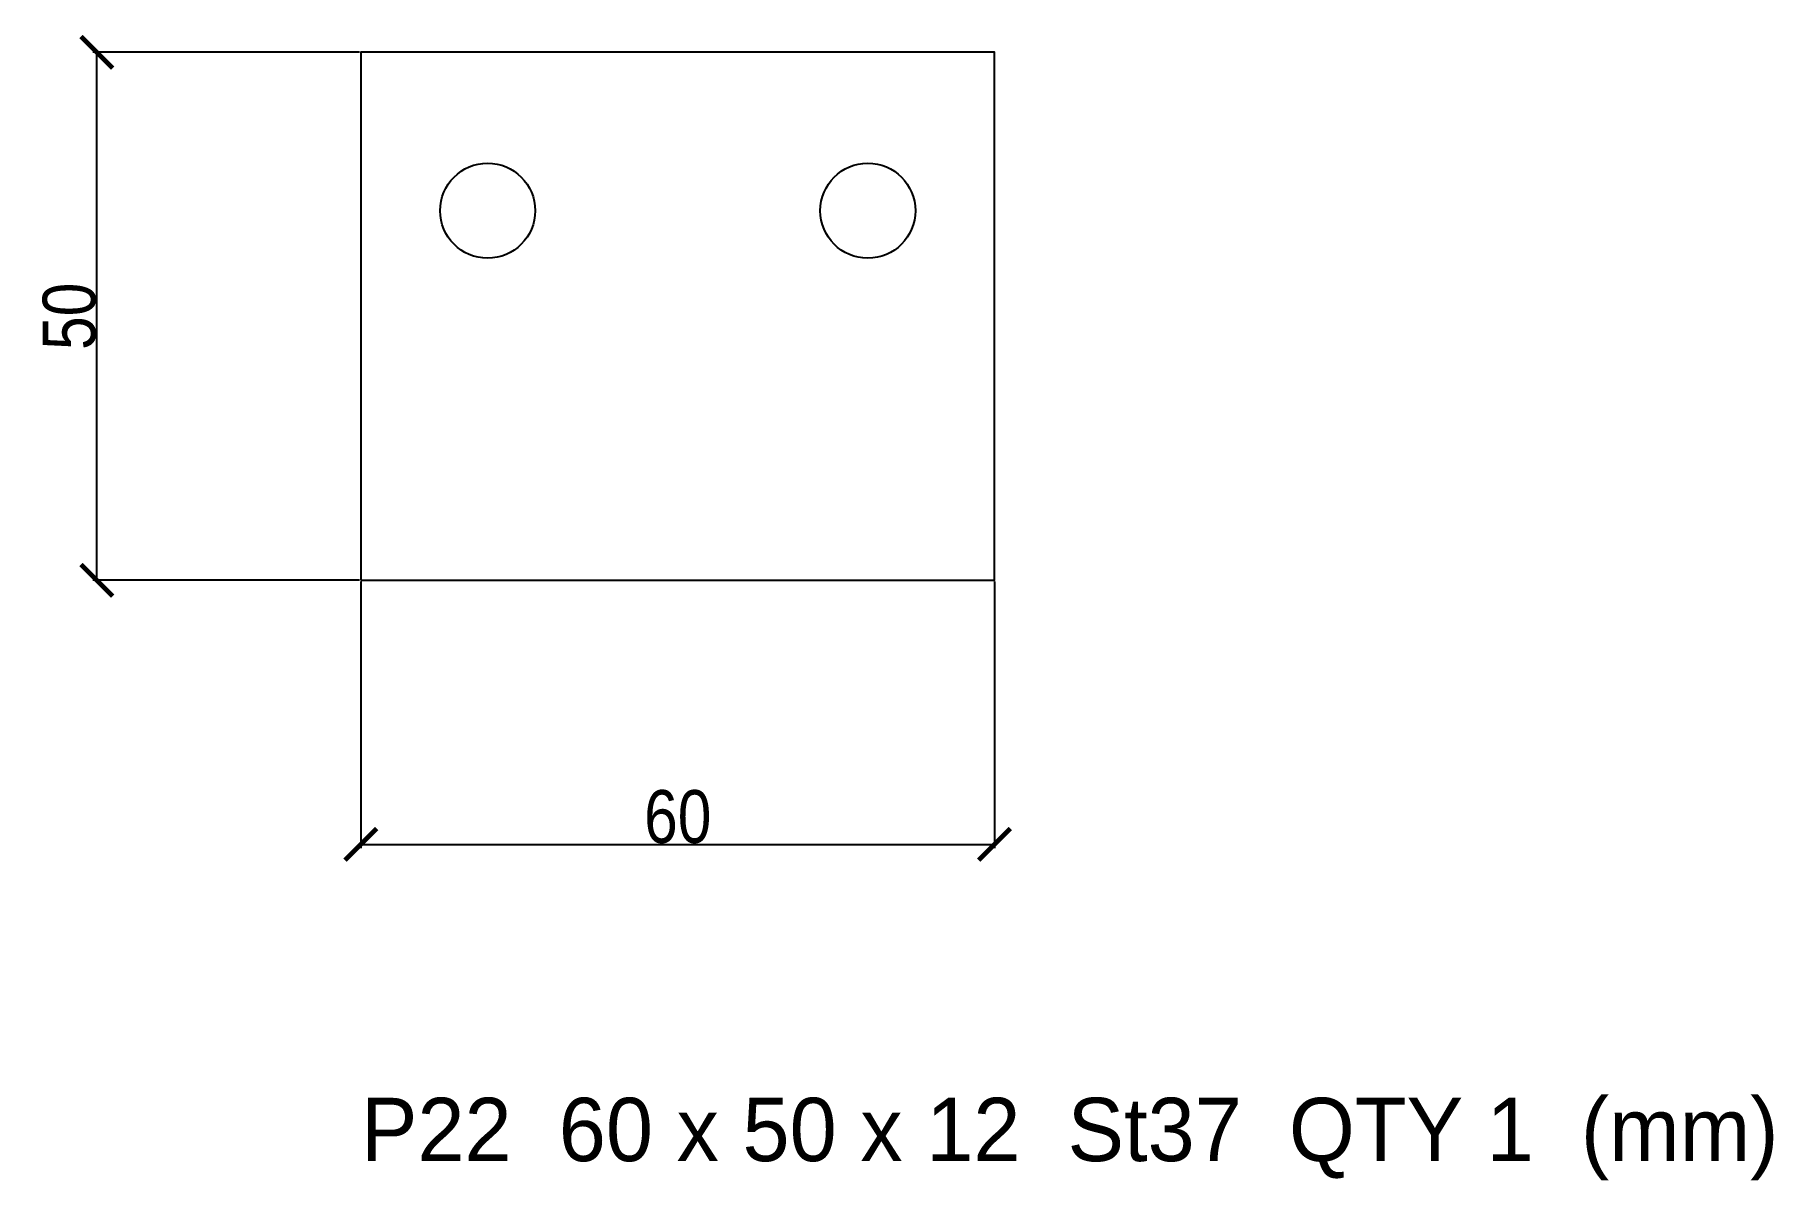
# Model space of a CAD drawing. Header units: millimetres. Extents: x -61 to 104, y -82 to 27.
import ezdxf

# ---------------------------------------------------------------- set-up
doc = ezdxf.new("R2010")
doc.units = ezdxf.units.MM
for name, color, linetype in [('CUT', 7, 'Continuous'), ('DIM', 5, 'Continuous'), ('HOLES', 1, 'Continuous'), ('TEXT', 3, 'Continuous')]:
    doc.layers.add(name, color=color, linetype=linetype)
doc.styles.add('OpenSansCondensed-Light', font='OpenSansCondensed-Light.ttf')
doc.dimstyles.new('EZDXF', dxfattribs={"dimtxt": 0.25, "dimasz": 0.175, "dimexe": 0.375, "dimexo": 0.125, "dimgap": 0.1, "dimtad": 1, "dimlfac": 100, "dimzin": 12, "dimdsep": 46, "dimtxsty": 'OpenSansCondensed-Light', "dimblk": 'ARCHTICK', "dimcen": 2.5, "dimazin": 3, "dimtfac": 0.5, "dimtmove": 2, "dimatfit": 3})

# ---------------------------------------------------------------- blocks, each defined once
blk = doc.blocks.new('_ARCHTICK')
at = {"color": 0, "linetype": 'BYBLOCK', "const_width": 0.15}
blk.add_lwpolyline([(-0.5, -0.5), (0.5, 0.5)], dxfattribs=at)

msp = doc.modelspace()

# ---------------------------------------------------------------- linework, layer by layer
at = {"layer": 'CUT'}
msp.add_lwpolyline([(-30, -25), (30, -25), (30, 25), (-30, 25)], close=True, dxfattribs=at)
at = {"layer": 'HOLES'}
for centre in [(-18, 10), (18, 10)]:
    msp.add_circle(centre, 4.5, dxfattribs=at)

# ---------------------------------------------------------------- texts
at = {"layer": 'TEXT'}
msp.add_text('P22  60 x 50 x 12  St37  QTY 1  (mm)', height=6, dxfattribs=at).set_placement((-30, -80))

# ---------------------------------------------------------------- dimensions: what is measured, and where the dimension line sits
at = {"layer": 'DIM'}
msp.add_linear_dim(base=(-55, -25), p1=(-30, -25), p2=(-30, 25), angle=90, dimstyle='EZDXF', override={"dimtxt": 5, "dimasz": 3, "dimdec": 1, "dimlfac": 1, "dimzin": 8}, dxfattribs=at).render()
msp.add_linear_dim(base=(-30, -50), p1=(-30, -25), p2=(30, -25), dimstyle='EZDXF', override={"dimtxt": 5, "dimasz": 3, "dimdec": 1, "dimlfac": 1, "dimzin": 8}, dxfattribs=at).render()

doc.saveas('drawing.dxf')
